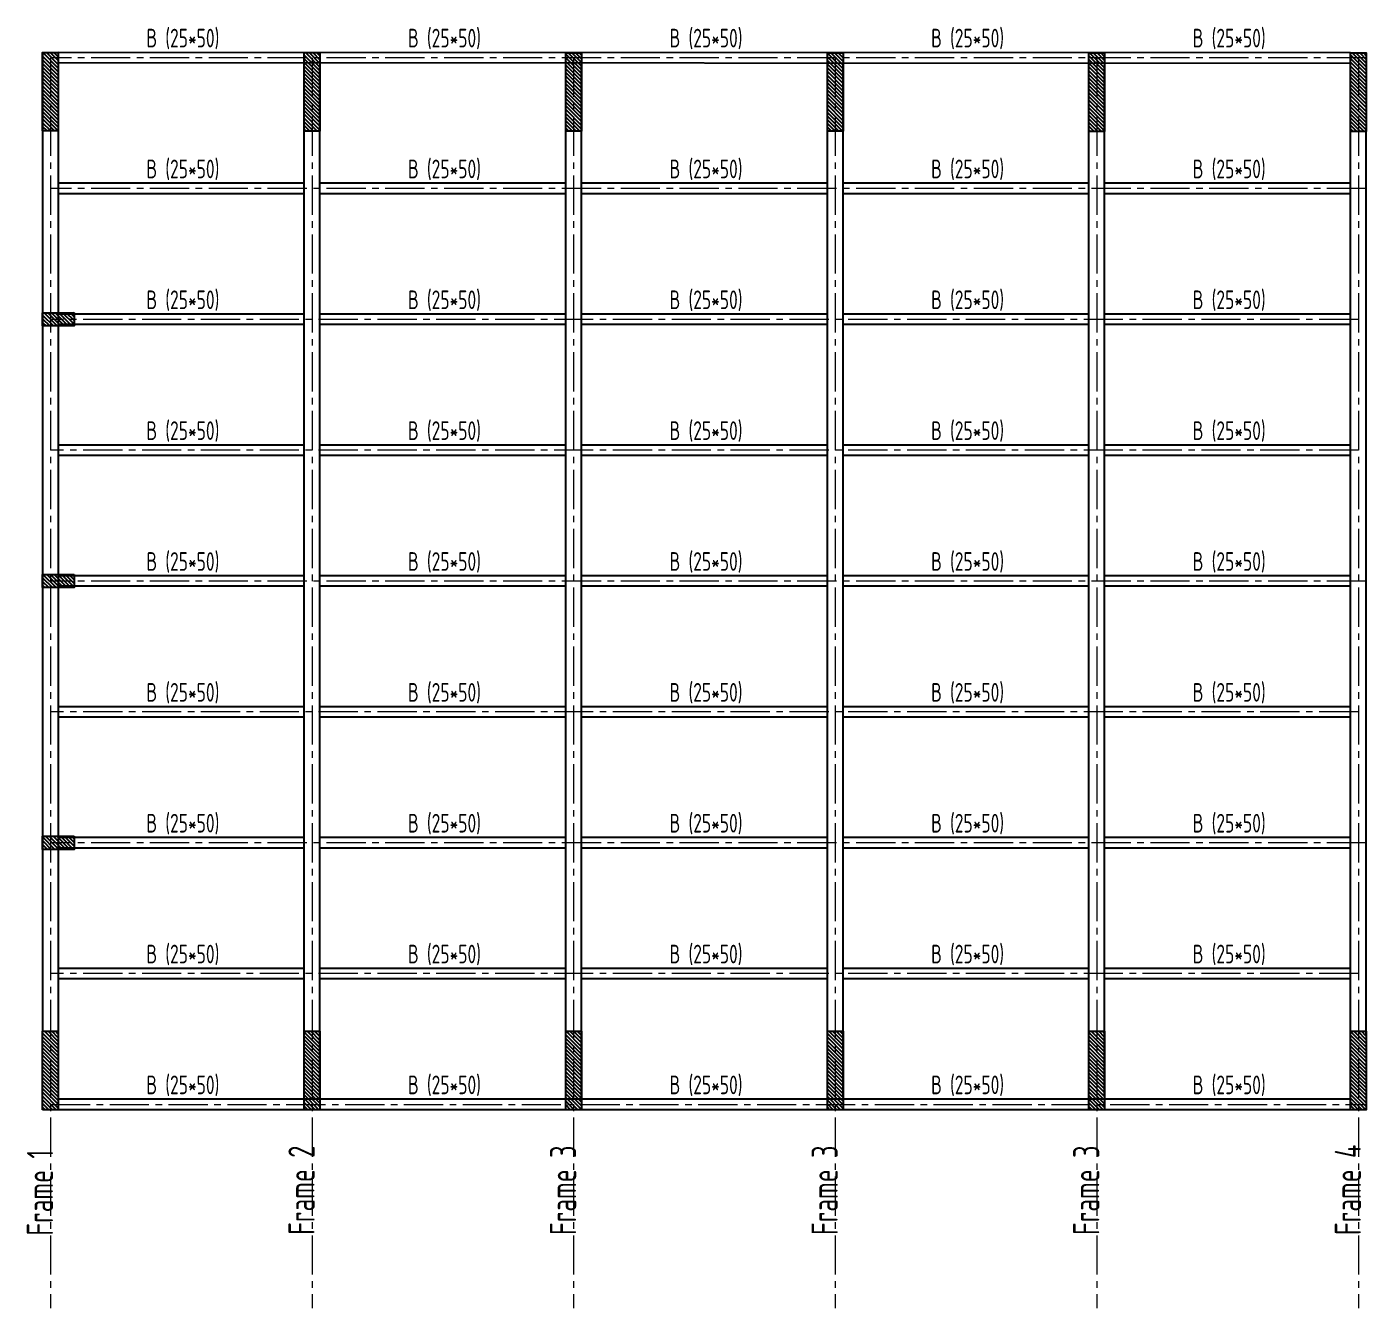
# Model space of a CAD drawing. Header units: metres. Extents: x 202848 to 204724, y 1924431 to 1925550.
# Drawn here: x 204068.47 to 204094.07, y 1924961.38 to 1924985.87 of the extents above; entities that cross this region are included whole.
import ezdxf
from ezdxf.enums import TextEntityAlignment as Align

# ---------------------------------------------------------------- set-up
doc = ezdxf.new("R2010")
doc.units = ezdxf.units.M
doc.header["$MEASUREMENT"] = 0
doc.linetypes.add('CENTER2', pattern=[1.125, 0.75, -0.125, 0.125, -0.125])
doc.layers.add('Axis', color=1, linetype='CENTER2', lineweight=5)
for name, color, linetype in [('Columns', 2, 'Continuous'), ('Frame', 7, 'Continuous'), ('Walls', 255, 'Continuous'), ('YQ_DIM', 3, 'Continuous')]:
    doc.layers.add(name, color=color, linetype=linetype)
doc.styles.add('YQ_DIM', font='SUPEROS.SHX', dxfattribs={"width": 0.8, "bigfont": 'HZDX.SHX'})
doc.styles.add('YQ_TEXT', font='SUPEROS.SHX', dxfattribs={"width": 0.8, "bigfont": 'HZDX.SHX'})
pattern_1 = [(135, (529.775543, 99.02132), (-0.0353553390593, -0.0353553390593), [])]

# ---------------------------------------------------------------- blocks, each defined once
blk = doc.blocks.new('*U775')
for p, q in [((2.35, 0.1), (-2.35, 0.1)), ((2.35, -0.1), (-2.35, -0.1))]:
    blk.add_line(p, q)
blk = doc.blocks.new('*U776')
at = {"color": 0, "linetype": 'ByBlock', "lineweight": -2, "transparency": 16777216}
for p in [(-20, 0), (-15, 0), (-10, 0), (-5, 0), (0, 0), (-20, -2.5), (-15, -2.5), (-10, -2.5), (-5, -2.5), (0, -2.5), (-20, -5), (-15, -5), (-10, -5), (-5, -5), (0, -5), (-20, -7.5), (-15, -7.5), (-10, -7.5), (-5, -7.5), (0, -7.5), (-20, -10), (-15, -10), (-10, -10), (-5, -10), (0, -10), (-20, -12.5), (-15, -12.5), (-10, -12.5), (-5, -12.5), (0, -12.5), (-20, -15), (-15, -15), (-10, -15), (-5, -15), (0, -15)]:
    blk.add_blockref('*U775', p, dxfattribs=at)

msp = doc.modelspace()

# ---------------------------------------------------------------- hatches: boundary and pattern name
at = {"layer": 'Columns', "transparency": 33554687}
h = msp.add_hatch(dxfattribs=at)
h.set_pattern_fill('ANSI31', color=256, scale=0.4, angle=90)
h.set_pattern_definition(pattern_1)
h.paths.add_polyline_path([(204068.7725, 1924983.8748), (204069.0725, 1924983.8748), (204069.0725, 1924985.3748), (204068.7725, 1924985.3748)])
h = msp.add_hatch(dxfattribs=at)
h.set_pattern_fill('ANSI31', color=256, scale=0.4, angle=90)
h.set_pattern_definition([(135, (529.77554, 99.01929), (-0.0353553390593, -0.0353553390593), [])])
h.paths.add_polyline_path([(204073.7725, 1924983.8728), (204074.0725, 1924983.8728), (204074.0725, 1924985.3728), (204073.7725, 1924985.3728)])
h = msp.add_hatch(dxfattribs=at)
h.set_pattern_fill('ANSI31', color=256, scale=0.4, angle=90)
h.set_pattern_definition([(135, (529.77554, 99.017257), (-0.0353553390593, -0.0353553390593), [])])
h.paths.add_polyline_path([(204078.7725, 1924983.8708), (204079.0725, 1924983.8708), (204079.0725, 1924985.3708), (204078.7725, 1924985.3708)])
h = msp.add_hatch(dxfattribs=at)
h.set_pattern_fill('ANSI31', color=256, scale=0.4, angle=90)
h.set_pattern_definition([(135, (529.77554, 99.015225), (-0.0353553390593, -0.0353553390593), [])])
h.paths.add_polyline_path([(204083.7725, 1924983.8687), (204084.0725, 1924983.8687), (204084.0725, 1924985.3687), (204083.7725, 1924985.3687)])
h = msp.add_hatch(dxfattribs=at)
h.set_pattern_fill('ANSI31', color=256, scale=0.4, angle=90)
h.set_pattern_definition([(135, (529.77554, 99.013193), (-0.0353553390593, -0.0353553390593), [])])
h.paths.add_polyline_path([(204088.7725, 1924983.8667), (204089.0725, 1924983.8667), (204089.0725, 1924985.3667), (204088.7725, 1924985.3667)])
h = msp.add_hatch(dxfattribs=at)
h.set_pattern_fill('ANSI31', color=256, scale=0.4, angle=90)
h.set_pattern_definition([(135, (529.77554, 99.011284), (-0.0353553390593, -0.0353553390593), [])])
h.paths.add_polyline_path([(204093.7725, 1924983.8648), (204094.0725, 1924983.8648), (204094.0725, 1924985.3648), (204093.7725, 1924985.3648)])
h = msp.add_hatch(dxfattribs=at)
h.set_pattern_fill('ANSI31', color=256, scale=0.4, angle=90)
h.set_pattern_definition(pattern_1)
h.paths.add_polyline_path([(204069.3725, 1924980.1498), (204069.3725, 1924980.3998), (204068.7725, 1924980.3998), (204068.7725, 1924980.1498)])
h = msp.add_hatch(dxfattribs=at)
h.set_pattern_fill('ANSI31', color=256, scale=0.4, angle=90)
h.set_pattern_definition(pattern_1)
h.paths.add_polyline_path([(204069.3725, 1924975.1498), (204069.3725, 1924975.3998), (204068.7725, 1924975.3998), (204068.7725, 1924975.1498)])
h = msp.add_hatch(dxfattribs=at)
h.set_pattern_fill('ANSI31', color=256, scale=0.4, angle=90)
h.set_pattern_definition(pattern_1)
h.paths.add_polyline_path([(204069.3725, 1924970.1498), (204069.3725, 1924970.3998), (204068.7725, 1924970.3998), (204068.7725, 1924970.1498)])
h = msp.add_hatch(dxfattribs=at)
h.set_pattern_fill('ANSI31', color=256, scale=0.4, angle=90)
h.set_pattern_definition(pattern_1)
h.paths.add_polyline_path([(204068.7725, 1924965.1748), (204069.0725, 1924965.1748), (204069.0725, 1924966.6748), (204068.7725, 1924966.6748)])
h = msp.add_hatch(dxfattribs=at)
h.set_pattern_fill('ANSI31', color=256, scale=0.4, angle=90)
h.set_pattern_definition(pattern_1)
h.paths.add_polyline_path([(204073.7725, 1924965.1748), (204074.0725, 1924965.1748), (204074.0725, 1924966.6748), (204073.7725, 1924966.6748)])
h = msp.add_hatch(dxfattribs=at)
h.set_pattern_fill('ANSI31', color=256, scale=0.4, angle=90)
h.set_pattern_definition(pattern_1)
h.paths.add_polyline_path([(204078.7725, 1924965.1748), (204079.0725, 1924965.1748), (204079.0725, 1924966.6748), (204078.7725, 1924966.6748)])
h = msp.add_hatch(dxfattribs=at)
h.set_pattern_fill('ANSI31', color=256, scale=0.4, angle=90)
h.set_pattern_definition(pattern_1)
h.paths.add_polyline_path([(204083.7725, 1924965.1748), (204084.0725, 1924965.1748), (204084.0725, 1924966.6748), (204083.7725, 1924966.6748)])
h = msp.add_hatch(dxfattribs=at)
h.set_pattern_fill('ANSI31', color=256, scale=0.4, angle=90)
h.set_pattern_definition(pattern_1)
h.paths.add_polyline_path([(204088.7725, 1924965.1748), (204089.0725, 1924965.1748), (204089.0725, 1924966.6748), (204088.7725, 1924966.6748)])
h = msp.add_hatch(dxfattribs=at)
h.set_pattern_fill('ANSI31', color=256, scale=0.4, angle=90)
h.set_pattern_definition(pattern_1)
h.paths.add_polyline_path([(204093.7725, 1924965.1748), (204094.0725, 1924965.1748), (204094.0725, 1924966.6748), (204093.7725, 1924966.6748)])

# ---------------------------------------------------------------- linework, layer by layer
for p, q in [((204073.7725, 1924965.4248), (204073.7725, 1924985.1248)), ((204074.0725, 1924965.4248), (204074.0725, 1924985.1248)), ((204078.7725, 1924965.4248), (204078.7725, 1924985.1248)), ((204079.0725, 1924965.4248), (204079.0725, 1924985.1248)), ((204083.7725, 1924965.4248), (204083.7725, 1924985.1248)), ((204084.0725, 1924965.4248), (204084.0725, 1924985.1248)), ((204088.7725, 1924965.4248), (204088.7725, 1924985.1248)), ((204089.0725, 1924965.4248), (204089.0725, 1924985.1248)), ((204093.7725, 1924966.6248), (204093.7725, 1924983.9248)), ((204094.0725, 1924966.6248), (204094.0725, 1924983.9248))]:
    msp.add_line(p, q)
at = {"layer": 'Axis'}
for p, q in [((204068.9225, 1924985.2748), (204068.9225, 1924961.3828)), ((204094.0725, 1924985.2748), (204068.9225, 1924985.2748)), ((204073.9225, 1924985.2748), (204073.9225, 1924961.3828)), ((204078.9225, 1924985.2748), (204078.9225, 1924961.3828)), ((204083.9225, 1924985.2748), (204083.9225, 1924961.3828)), ((204088.9225, 1924985.2748), (204088.9225, 1924961.3828)), ((204093.9225, 1924985.2748), (204093.9225, 1924961.3828)), ((204094.0725, 1924982.7748), (204068.9225, 1924982.7748)), ((204093.9225, 1924980.2748), (204068.9225, 1924980.2748)), ((204093.9225, 1924977.7748), (204068.9225, 1924977.7748)), ((204094.0725, 1924975.2748), (204068.9225, 1924975.2748)), ((204093.9225, 1924972.7748), (204068.9225, 1924972.7748)), ((204094.0725, 1924970.2748), (204068.9225, 1924970.2748)), ((204093.9225, 1924967.7748), (204068.9225, 1924967.7748)), ((204068.9293, 1924965.2748), (204094.0725, 1924965.2748))]:
    msp.add_line(p, q, dxfattribs=at)
at = {"layer": 'Columns'}
for points in [[(204068.7725, 1924983.8748), (204068.7725, 1924985.3748), (204069.0725, 1924985.3748), (204069.0725, 1924983.8748)], [(204073.7725, 1924983.8728), (204073.7725, 1924985.3728), (204074.0725, 1924985.3728), (204074.0725, 1924983.8728)], [(204078.7725, 1924983.8708), (204078.7725, 1924985.3708), (204079.0725, 1924985.3708), (204079.0725, 1924983.8708)], [(204083.7725, 1924983.8687), (204083.7725, 1924985.3687), (204084.0725, 1924985.3687), (204084.0725, 1924983.8687)], [(204088.7725, 1924983.8667), (204088.7725, 1924985.3667), (204089.0725, 1924985.3667), (204089.0725, 1924983.8667)], [(204093.7725, 1924983.8648), (204093.7725, 1924985.3648), (204094.0725, 1924985.3648), (204094.0725, 1924983.8648)], [(204069.3725, 1924980.3998), (204069.3725, 1924980.1498), (204068.7725, 1924980.1498), (204068.7725, 1924980.3998)], [(204069.3725, 1924975.3998), (204069.3725, 1924975.1498), (204068.7725, 1924975.1498), (204068.7725, 1924975.3998)], [(204069.3725, 1924970.3998), (204069.3725, 1924970.1498), (204068.7725, 1924970.1498), (204068.7725, 1924970.3998)], [(204068.7725, 1924965.1748), (204068.7725, 1924966.6748), (204069.0725, 1924966.6748), (204069.0725, 1924965.1748)], [(204073.7725, 1924965.1748), (204073.7725, 1924966.6748), (204074.0725, 1924966.6748), (204074.0725, 1924965.1748)], [(204078.7725, 1924965.1748), (204078.7725, 1924966.6748), (204079.0725, 1924966.6748), (204079.0725, 1924965.1748)], [(204083.7725, 1924965.1748), (204083.7725, 1924966.6748), (204084.0725, 1924966.6748), (204084.0725, 1924965.1748)], [(204088.7725, 1924965.1748), (204088.7725, 1924966.6748), (204089.0725, 1924966.6748), (204089.0725, 1924965.1748)], [(204093.7725, 1924965.1748), (204093.7725, 1924966.6748), (204094.0725, 1924966.6748), (204094.0725, 1924965.1748)]]:
    msp.add_lwpolyline(points, close=True, dxfattribs=at)
at = {"layer": 'Frame'}
for p, q in [((204068.7725, 1924985.3748), (204068.7725, 1924966.6748)), ((204069.0725, 1924985.1248), (204069.0725, 1924965.4248))]:
    msp.add_line(p, q, dxfattribs=at)
at = {"layer": 'Walls'}
for p, q in [((204093.7725, 1924985.3648), (204069.0725, 1924985.3748)), ((204093.7725, 1924985.1648), (204069.0725, 1924985.1748)), ((204093.7725, 1924965.3748), (204069.0725, 1924965.3748)), ((204093.7725, 1924965.1748), (204069.0725, 1924965.1748))]:
    msp.add_line(p, q, dxfattribs=at)

# ---------------------------------------------------------------- block references
msp.add_blockref('*U776', (204091.4225, 1924982.7748))

# ---------------------------------------------------------------- texts
at = {"layer": 'YQ_DIM', "lineweight": -2, "style": 'YQ_TEXT', "width": 0.8}
for s, p in [('Frame 1', (204068.7206, 1924963.5903)), ('Frame 2', (204073.7206, 1924963.6364)), ('Frame 3', (204078.7206, 1924963.6364)), ('Frame 3', (204083.7206, 1924963.6364)), ('Frame 3', (204088.7206, 1924963.6364)), ('Frame 4', (204093.7206, 1924963.6441))]:
    msp.add_text(s, height=0.5, rotation=90, dxfattribs=at).set_placement(p, align=Align.MIDDLE)
at = {"layer": 'YQ_DIM', "char_height": 0.35659, "attachment_point": 5, "style": 'YQ_DIM'}
for insert in [(204071.4532, 1924985.632), (204076.4532, 1924985.632), (204081.4532, 1924985.632), (204086.4532, 1924985.632), (204091.4532, 1924985.632), (204071.4532, 1924983.132), (204076.4532, 1924983.132), (204081.4532, 1924983.132), (204086.4532, 1924983.132), (204091.4532, 1924983.132), (204071.4532, 1924980.632), (204076.4532, 1924980.632), (204081.4532, 1924980.632), (204086.4532, 1924980.632), (204091.4532, 1924980.632), (204071.4532, 1924978.132), (204076.4532, 1924978.132), (204081.4532, 1924978.132), (204086.4532, 1924978.132), (204091.4532, 1924978.132), (204071.4532, 1924975.632), (204076.4532, 1924975.632), (204081.4532, 1924975.632), (204086.4532, 1924975.632), (204091.4532, 1924975.632), (204071.4532, 1924973.132), (204076.4532, 1924973.132), (204081.4532, 1924973.132), (204086.4532, 1924973.132), (204091.4532, 1924973.132), (204071.4532, 1924970.632), (204076.4532, 1924970.632), (204081.4532, 1924970.632), (204086.4532, 1924970.632), (204091.4532, 1924970.632), (204071.4532, 1924968.132), (204076.4532, 1924968.132), (204081.4532, 1924968.132), (204086.4532, 1924968.132), (204091.4532, 1924968.132), (204071.4532, 1924965.632), (204076.4532, 1924965.632), (204081.4532, 1924965.632), (204086.4532, 1924965.632), (204091.4532, 1924965.632)]:
    msp.add_mtext_dynamic_manual_height_columns('B (25*50)', width=3.19714, gutter_width=1.7829, heights=[1.5932], dxfattribs=dict(at, insert=insert))

doc.saveas('drawing.dxf')
